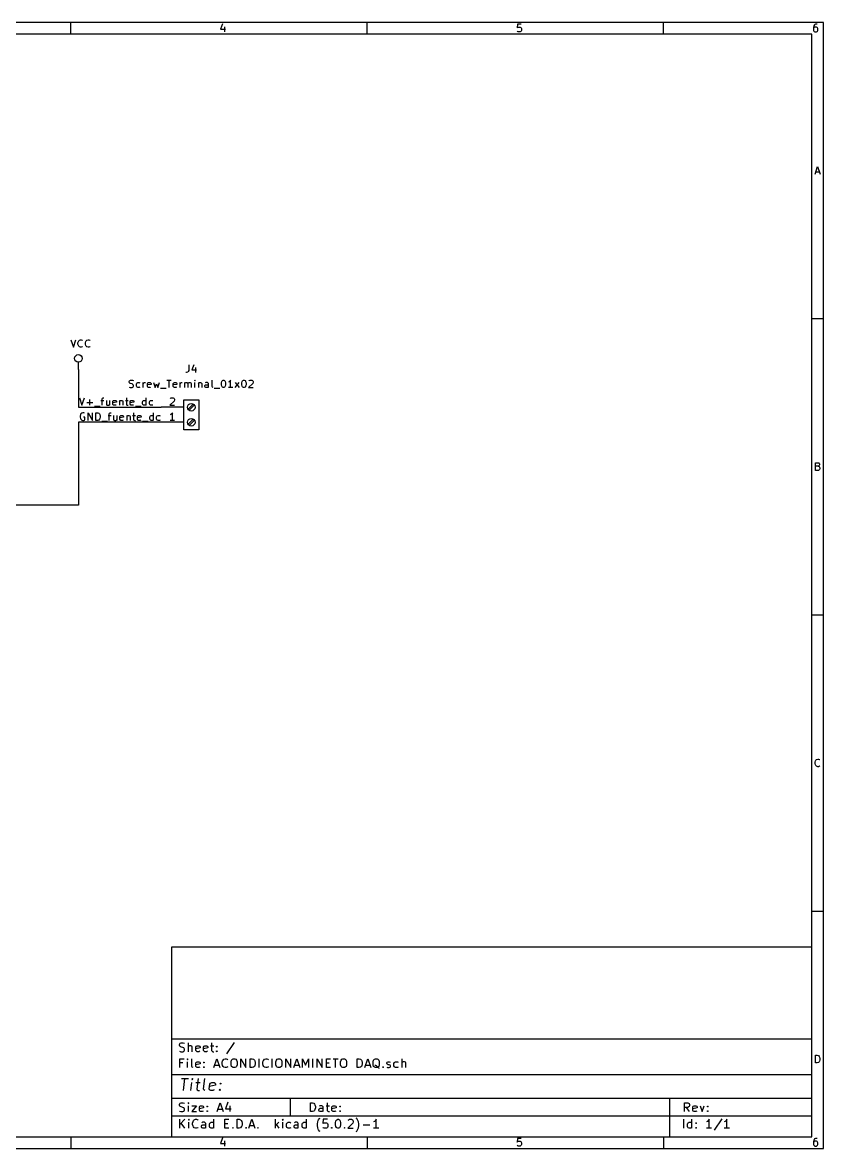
# Model space of a CAD drawing. Extents: x 10 to 287, y -200 to -10.
# Drawn here: x 151.9 to 287, y -200 to -10 of the extents above; entities that cross this region are included whole.
import ezdxf

# ---------------------------------------------------------------- set-up
doc = ezdxf.new("R2010")
doc.units = 0
doc.header["$MEASUREMENT"] = 0
for name, color, linetype in [('BLACK', 7, 'CONTINUOUS'), ('CYAN2', 4, 'CONTINUOUS'), ('GREEN2', 3, 'CONTINUOUS'), ('LYELLOW', 51, 'CONTINUOUS'), ('RED2', 1, 'CONTINUOUS')]:
    doc.layers.add(name, color=color, linetype=linetype)

msp = doc.modelspace()

# ---------------------------------------------------------------- linework, layer by layer
at = {"layer": 'BLACK', "linetype": 'CONTINUOUS'}
for p, q in [((161.468, -73.3298), (161.9, -74.5998)), ((161.9, -74.5998), (162.331, -73.3298)), ((163.22, -74.5998), (163.22, -73.6346)), ((165.1, -73.7616), (165.583, -73.7616)), ((165.278, -73.5076), (165.354, -73.406)), ((165.278, -74.5998), (165.278, -73.5076)), ((165.354, -73.406), (165.456, -73.3298)), ((165.456, -73.3298), (165.583, -73.3298)), ((166.014, -73.7616), (166.014, -74.422)), ((166.548, -73.7616), (166.548, -74.5998)), ((167.107, -73.9394), (167.157, -73.8124)), ((167.107, -74.422), (167.107, -73.9394)), ((167.716, -74.0664), (167.107, -74.168)), ((167.157, -73.8124), (167.284, -73.7616)), ((167.284, -73.7616), (167.513, -73.7616)), ((167.513, -73.7616), (167.64, -73.8124)), ((167.64, -73.8124), (167.716, -73.9394)), ((167.716, -73.9394), (167.716, -74.0664)), ((168.25, -73.7616), (168.25, -74.5998)), ((168.25, -73.8886), (168.3, -73.8124)), ((168.3, -73.8124), (168.427, -73.7616)), ((168.427, -73.7616), (168.605, -73.7616)), ((168.605, -73.7616), (168.732, -73.8124)), ((168.732, -73.8124), (168.783, -73.9394)), ((168.783, -73.9394), (168.783, -74.5998)), ((169.215, -73.7616), (169.697, -73.7616)), ((169.393, -73.3298), (169.393, -74.422)), ((170.053, -73.9394), (170.129, -73.8124)), ((170.053, -74.422), (170.053, -73.9394)), ((170.663, -74.0664), (170.053, -74.168)), ((170.129, -73.8124), (170.256, -73.7616)), ((170.256, -73.7616), (170.485, -73.7616)), ((170.485, -73.7616), (170.612, -73.8124)), ((170.612, -73.8124), (170.663, -73.9394)), ((170.663, -73.9394), (170.663, -74.0664)), ((172.11, -73.9902), (172.187, -73.8886)), ((172.11, -74.3712), (172.11, -73.9902)), ((172.187, -73.8886), (172.237, -73.8124)), ((172.237, -73.8124), (172.364, -73.7616)), ((172.364, -73.7616), (172.593, -73.7616)), ((172.593, -73.7616), (172.72, -73.8124)), ((172.72, -74.5998), (172.72, -73.3298)), ((173.279, -73.9902), (173.33, -73.8886)), ((173.279, -74.3712), (173.279, -73.9902)), ((173.33, -73.8886), (173.38, -73.8124)), ((173.38, -73.8124), (173.507, -73.7616)), ((173.507, -73.7616), (173.761, -73.7616)), ((173.761, -73.7616), (173.863, -73.8124)), ((161.849, -75.946), (161.722, -76.0476)), ((162.027, -75.8698), (161.849, -75.946)), ((162.204, -75.8698), (162.027, -75.8698)), ((162.331, -75.946), (162.204, -75.8698)), ((162.738, -74.1172), (163.703, -74.1172)), ((162.916, -77.1398), (162.916, -75.8698)), ((162.916, -75.8698), (163.652, -77.1398)), ((163.652, -77.1398), (163.652, -75.8698)), ((164.008, -74.7268), (164.973, -74.7268)), ((164.262, -77.1398), (164.262, -75.8698)), ((164.262, -75.8698), (164.567, -75.8698)), ((164.567, -75.8698), (164.744, -75.946)), ((164.744, -75.946), (164.871, -76.0476)), ((166.014, -74.422), (166.065, -74.549)), ((166.065, -74.549), (166.192, -74.5998)), ((166.192, -74.5998), (166.37, -74.5998)), ((166.37, -74.5998), (166.497, -74.549)), ((166.497, -74.549), (166.548, -74.4728)), ((166.497, -76.0476), (166.548, -75.946)), ((166.548, -75.946), (166.675, -75.8698)), ((166.675, -75.8698), (166.802, -75.8698)), ((167.157, -74.549), (167.107, -74.422)), ((167.284, -74.5998), (167.157, -74.549)), ((167.513, -74.5998), (167.284, -74.5998)), ((167.64, -74.549), (167.513, -74.5998)), ((169.393, -74.422), (169.469, -74.549)), ((169.469, -74.549), (169.57, -74.5998)), ((169.57, -74.5998), (169.697, -74.5998)), ((170.129, -74.549), (170.053, -74.422)), ((170.256, -74.5998), (170.129, -74.549)), ((170.485, -74.5998), (170.256, -74.5998)), ((170.612, -74.549), (170.485, -74.5998)), ((170.612, -75.8698), (170.612, -76.962)), ((170.917, -74.7268), (171.882, -74.7268)), ((172.187, -74.4728), (172.11, -74.3712)), ((172.237, -74.549), (172.187, -74.4728)), ((172.364, -74.5998), (172.237, -74.549)), ((172.593, -74.5998), (172.364, -74.5998)), ((172.72, -74.549), (172.593, -74.5998)), ((173.33, -74.4728), (173.279, -74.3712)), ((173.38, -74.549), (173.33, -74.4728)), ((173.507, -74.5998), (173.38, -74.549)), ((173.761, -74.5998), (173.507, -74.5998)), ((173.863, -74.549), (173.761, -74.5998)), ((173.939, -77.1398), (173.939, -75.8698)), ((161.646, -76.1746), (161.595, -76.4286)), ((161.595, -76.4286), (161.595, -76.6064)), ((161.595, -76.6064), (161.646, -76.835)), ((161.722, -76.0476), (161.646, -76.1746)), ((161.646, -76.835), (161.722, -76.962)), ((161.722, -76.962), (161.849, -77.089)), ((161.849, -77.089), (162.027, -77.1398)), ((162.027, -77.1398), (162.128, -77.1398)), ((162.382, -76.6064), (162.128, -76.6064)), ((162.128, -77.1398), (162.331, -77.089)), ((162.331, -77.089), (162.382, -77.0128)), ((162.382, -77.0128), (162.382, -76.6064)), ((164.567, -77.1398), (164.262, -77.1398)), ((164.744, -77.089), (164.567, -77.1398)), ((164.871, -76.962), (164.744, -77.089)), ((164.871, -76.0476), (164.922, -76.1746)), ((164.922, -76.835), (164.871, -76.962)), ((164.922, -76.1746), (164.973, -76.4286)), ((164.973, -76.6064), (164.922, -76.835)), ((164.973, -76.4286), (164.973, -76.6064)), ((165.227, -77.2668), (166.192, -77.2668)), ((166.319, -76.3016), (166.802, -76.3016)), ((166.497, -77.1398), (166.497, -76.0476)), ((167.208, -76.3016), (167.208, -76.962)), ((167.208, -76.962), (167.284, -77.089)), ((167.284, -77.089), (167.411, -77.1398)), ((167.411, -77.1398), (167.589, -77.1398)), ((167.589, -77.1398), (167.716, -77.089)), ((167.716, -77.089), (167.767, -77.0128)), ((167.767, -76.3016), (167.767, -77.1398)), ((168.3, -76.4794), (168.377, -76.3524)), ((168.3, -76.962), (168.3, -76.4794)), ((168.91, -76.6064), (168.3, -76.708)), ((168.377, -77.089), (168.3, -76.962)), ((168.377, -76.3524), (168.478, -76.3016)), ((168.478, -77.1398), (168.377, -77.089)), ((168.478, -76.3016), (168.732, -76.3016)), ((168.732, -77.1398), (168.478, -77.1398)), ((168.732, -76.3016), (168.859, -76.3524)), ((168.859, -77.089), (168.732, -77.1398)), ((168.859, -76.3524), (168.91, -76.4794)), ((168.91, -76.4794), (168.91, -76.6064)), ((169.469, -76.3016), (169.469, -77.1398)), ((169.469, -76.4286), (169.52, -76.3524)), ((169.52, -76.3524), (169.647, -76.3016)), ((169.647, -76.3016), (169.824, -76.3016)), ((169.824, -76.3016), (169.951, -76.3524)), ((169.951, -76.3524), (170.002, -76.4794)), ((170.002, -76.4794), (170.002, -77.1398)), ((170.434, -76.3016), (170.917, -76.3016)), ((170.612, -76.962), (170.663, -77.089)), ((170.663, -77.089), (170.79, -77.1398)), ((170.79, -77.1398), (170.917, -77.1398)), ((171.272, -76.4794), (171.323, -76.3524)), ((171.272, -76.962), (171.272, -76.4794)), ((171.882, -76.6064), (171.272, -76.708)), ((171.323, -77.089), (171.272, -76.962)), ((171.323, -76.3524), (171.45, -76.3016)), ((171.45, -77.1398), (171.323, -77.089)), ((171.45, -76.3016), (171.704, -76.3016)), ((171.704, -77.1398), (171.45, -77.1398)), ((171.704, -76.3016), (171.806, -76.3524)), ((171.806, -77.089), (171.704, -77.1398)), ((171.806, -76.3524), (171.882, -76.4794)), ((171.882, -76.4794), (171.882, -76.6064)), ((172.11, -77.2668), (173.076, -77.2668)), ((173.33, -76.5302), (173.38, -76.4286)), ((173.33, -76.9112), (173.33, -76.5302)), ((173.38, -77.0128), (173.33, -76.9112)), ((173.38, -76.4286), (173.457, -76.3524)), ((173.457, -77.089), (173.38, -77.0128)), ((173.457, -76.3524), (173.558, -76.3016)), ((173.558, -77.1398), (173.457, -77.089)), ((173.558, -76.3016), (173.812, -76.3016)), ((173.812, -77.1398), (173.558, -77.1398)), ((173.812, -76.3016), (173.939, -76.3524)), ((173.939, -77.089), (173.812, -77.1398)), ((174.473, -76.5302), (174.549, -76.4286)), ((174.473, -76.9112), (174.473, -76.5302)), ((174.549, -77.0128), (174.473, -76.9112)), ((174.549, -76.4286), (174.6, -76.3524)), ((174.6, -77.089), (174.549, -77.0128)), ((174.6, -76.3524), (174.727, -76.3016)), ((174.727, -77.1398), (174.6, -77.089)), ((174.727, -76.3016), (174.955, -76.3016)), ((174.955, -77.1398), (174.727, -77.1398)), ((174.955, -76.3016), (175.082, -76.3524)), ((175.082, -77.089), (174.955, -77.1398))]:
    msp.add_line(p, q, dxfattribs=at)
at = {"layer": 'CYAN2', "linetype": 'CONTINUOUS'}
for p, q in [((160.02, -63.5254), (160.452, -64.7954)), ((160.452, -64.7954), (160.858, -63.5254)), ((161.214, -64.0842), (161.29, -63.8302)), ((161.214, -64.262), (161.214, -64.0842)), ((161.29, -64.4906), (161.214, -64.262)), ((161.29, -63.8302), (161.341, -63.7032)), ((161.341, -64.6176), (161.29, -64.4906)), ((161.341, -63.7032), (161.468, -63.6016)), ((161.468, -63.6016), (161.646, -63.5254)), ((161.646, -63.5254), (161.773, -63.5254)), ((161.773, -63.5254), (161.95, -63.6016)), ((161.95, -63.6016), (162.001, -63.6524)), ((162.484, -64.0842), (162.56, -63.8302)), ((162.484, -64.262), (162.484, -64.0842)), ((162.56, -64.4906), (162.484, -64.262)), ((162.56, -63.8302), (162.611, -63.7032)), ((162.611, -64.6176), (162.56, -64.4906)), ((162.611, -63.7032), (162.738, -63.6016)), ((162.738, -63.6016), (162.916, -63.5254)), ((162.916, -63.5254), (163.043, -63.5254)), ((163.043, -63.5254), (163.22, -63.6016)), ((163.22, -63.6016), (163.271, -63.6524)), ((161.468, -64.7446), (161.341, -64.6176)), ((161.646, -64.7954), (161.468, -64.7446)), ((161.773, -64.7954), (161.646, -64.7954)), ((161.95, -64.7446), (161.773, -64.7954)), ((162.001, -64.6684), (161.95, -64.7446)), ((162.738, -64.7446), (162.611, -64.6176)), ((162.916, -64.7954), (162.738, -64.7446)), ((163.043, -64.7954), (162.916, -64.7954)), ((163.22, -64.7446), (163.043, -64.7954)), ((163.271, -64.6684), (163.22, -64.7446)), ((179.908, -67.7926), (179.908, -68.707)), ((180.746, -67.7418), (180.442, -68.6308)), ((181.051, -68.2244), (181.051, -69.0626)), ((179.553, -69.0626), (179.426, -69.0626)), ((179.73, -69.0118), (179.553, -69.0626)), ((179.832, -68.8848), (179.73, -69.0118)), ((179.908, -68.707), (179.832, -68.8848)), ((180.442, -68.6308), (181.229, -68.6308)), ((169.875, -70.5866), (169.926, -70.4596)), ((169.875, -70.6882), (169.875, -70.5866)), ((169.926, -70.8152), (169.875, -70.6882)), ((169.875, -71.5518), (170.053, -71.6026)), ((169.926, -70.4596), (169.977, -70.4088)), ((169.977, -70.8914), (169.926, -70.8152)), ((169.977, -70.4088), (170.104, -70.3326)), ((170.104, -70.9422), (169.977, -70.8914)), ((170.053, -71.6026), (170.358, -71.6026)), ((170.104, -70.3326), (170.409, -70.3326)), ((170.358, -70.993), (170.104, -70.9422)), ((170.459, -71.0692), (170.358, -70.993)), ((170.358, -71.6026), (170.459, -71.5518)), ((170.409, -70.3326), (170.586, -70.4088)), ((170.536, -71.12), (170.459, -71.0692)), ((170.459, -71.5518), (170.536, -71.4756)), ((170.586, -71.247), (170.536, -71.12)), ((170.536, -71.4756), (170.586, -71.374)), ((170.586, -71.374), (170.586, -71.247)), ((171.069, -70.993), (171.145, -70.8914)), ((171.069, -71.374), (171.069, -70.993)), ((171.145, -71.4756), (171.069, -71.374)), ((171.145, -70.8914), (171.196, -70.8152)), ((171.196, -71.5518), (171.145, -71.4756)), ((171.196, -70.8152), (171.323, -70.7644)), ((171.323, -71.6026), (171.196, -71.5518)), ((171.323, -70.7644), (171.552, -70.7644)), ((171.552, -71.6026), (171.323, -71.6026)), ((171.552, -70.7644), (171.679, -70.8152)), ((171.679, -71.5518), (171.552, -71.6026)), ((172.212, -71.6026), (172.212, -70.7644)), ((172.212, -70.993), (172.288, -70.8914)), ((172.288, -70.8914), (172.339, -70.8152)), ((172.339, -70.8152), (172.466, -70.7644)), ((172.466, -70.7644), (172.593, -70.7644)), ((172.949, -70.9422), (172.999, -70.8152)), ((172.949, -71.4248), (172.949, -70.9422)), ((173.558, -71.0692), (172.949, -71.1708)), ((172.999, -71.5518), (172.949, -71.4248)), ((172.999, -70.8152), (173.126, -70.7644)), ((173.126, -71.6026), (172.999, -71.5518)), ((173.126, -70.7644), (173.38, -70.7644)), ((173.38, -71.6026), (173.126, -71.6026)), ((173.38, -70.7644), (173.482, -70.8152)), ((173.482, -71.5518), (173.38, -71.6026)), ((173.482, -70.8152), (173.558, -70.9422)), ((173.558, -70.9422), (173.558, -71.0692)), ((173.99, -70.7644), (174.219, -71.6026)), ((174.219, -71.6026), (174.473, -70.993)), ((174.473, -70.993), (174.701, -71.6026)), ((174.701, -71.6026), (174.955, -70.7644)), ((175.133, -71.7296), (176.098, -71.7296)), ((176.225, -70.3326), (176.936, -70.3326)), ((176.581, -71.6026), (176.581, -70.3326)), ((177.292, -70.9422), (177.368, -70.8152)), ((177.292, -71.4248), (177.292, -70.9422)), ((177.902, -71.0692), (177.292, -71.1708)), ((177.368, -71.5518), (177.292, -71.4248)), ((177.368, -70.8152), (177.495, -70.7644)), ((177.495, -71.6026), (177.368, -71.5518)), ((177.495, -70.7644), (177.724, -70.7644)), ((177.724, -71.6026), (177.495, -71.6026)), ((177.724, -70.7644), (177.851, -70.8152)), ((177.851, -71.5518), (177.724, -71.6026)), ((177.851, -70.8152), (177.902, -70.9422)), ((177.902, -70.9422), (177.902, -71.0692)), ((178.46, -71.6026), (178.46, -70.7644)), ((178.46, -70.993), (178.511, -70.8914)), ((178.511, -70.8914), (178.562, -70.8152)), ((178.562, -70.8152), (178.689, -70.7644)), ((178.689, -70.7644), (178.816, -70.7644)), ((179.248, -71.6026), (179.248, -70.7644)), ((179.248, -70.8914), (179.299, -70.8152)), ((179.299, -70.8152), (179.426, -70.7644)), ((179.426, -70.7644), (179.603, -70.7644)), ((179.603, -70.7644), (179.73, -70.8152)), ((179.73, -70.8152), (179.781, -70.9422)), ((179.781, -70.9422), (179.832, -70.8152)), ((179.781, -70.9422), (179.781, -71.6026)), ((179.832, -70.8152), (179.959, -70.7644)), ((179.959, -70.7644), (180.137, -70.7644)), ((180.137, -70.7644), (180.264, -70.8152)), ((180.264, -70.8152), (180.34, -70.9422)), ((180.34, -70.9422), (180.34, -71.6026)), ((180.924, -70.3326), (180.873, -70.4088)), ((180.873, -70.4088), (180.924, -70.4596)), ((181, -70.4088), (180.924, -70.3326)), ((180.924, -70.3326), (180.924, -70.4596)), ((180.924, -70.4596), (181, -70.4088)), ((180.924, -71.6026), (180.924, -70.7644)), ((181.534, -70.7644), (181.534, -71.6026)), ((181.534, -70.8914), (181.61, -70.8152)), ((181.61, -70.8152), (181.712, -70.7644)), ((181.712, -70.7644), (181.889, -70.7644)), ((181.889, -70.7644), (182.016, -70.8152)), ((182.016, -70.8152), (182.093, -70.9422)), ((182.093, -70.9422), (182.093, -71.6026)), ((182.626, -71.2978), (182.677, -71.1708)), ((182.626, -71.4248), (182.626, -71.2978)), ((182.677, -71.5518), (182.626, -71.4248)), ((182.804, -70.7644), (182.677, -70.8152)), ((182.677, -71.1708), (182.804, -71.12)), ((182.804, -71.6026), (182.677, -71.5518)), ((183.058, -70.7644), (182.804, -70.7644)), ((182.804, -71.12), (183.109, -71.12)), ((183.109, -71.6026), (182.804, -71.6026)), ((183.159, -70.8152), (183.058, -70.7644)), ((183.109, -71.12), (183.236, -71.0692)), ((183.236, -71.5518), (183.109, -71.6026)), ((183.236, -70.9422), (183.159, -70.8152)), ((183.236, -71.6026), (183.236, -70.9422)), ((183.845, -71.4248), (183.845, -70.3326)), ((183.896, -71.5518), (183.845, -71.4248)), ((184.023, -71.6026), (183.896, -71.5518)), ((184.201, -71.7296), (185.166, -71.7296)), ((185.42, -70.8152), (185.471, -70.5866)), ((185.42, -71.12), (185.42, -70.8152)), ((185.471, -71.374), (185.42, -71.12)), ((185.471, -70.5866), (185.522, -70.4596)), ((185.522, -71.4756), (185.471, -71.374)), ((185.522, -70.4596), (185.598, -70.4088)), ((185.598, -71.5518), (185.522, -71.4756)), ((185.598, -70.4088), (185.699, -70.3326)), ((185.699, -71.6026), (185.598, -71.5518)), ((185.699, -70.3326), (185.826, -70.3326)), ((185.826, -71.6026), (185.699, -71.6026)), ((185.826, -70.3326), (185.953, -70.4088)), ((185.953, -71.5518), (185.826, -71.6026)), ((185.953, -70.4088), (186.004, -70.4596)), ((186.004, -71.4756), (185.953, -71.5518)), ((186.004, -70.4596), (186.08, -70.5866)), ((186.08, -71.374), (186.004, -71.4756)), ((186.08, -70.5866), (186.131, -70.8152)), ((186.131, -71.12), (186.08, -71.374)), ((186.131, -70.8152), (186.131, -71.12)), ((186.741, -70.6374), (186.614, -70.6882)), ((187.35, -71.6026), (186.614, -71.6026)), ((186.868, -70.5104), (186.741, -70.6374)), ((186.969, -70.3326), (186.868, -70.5104)), ((186.969, -71.6026), (186.969, -70.3326)), ((187.757, -71.6026), (188.443, -70.7644)), ((187.757, -70.7644), (188.443, -71.6026)), ((188.849, -70.8152), (188.925, -70.5866)), ((188.849, -71.12), (188.849, -70.8152)), ((188.925, -71.374), (188.849, -71.12)), ((188.925, -70.5866), (188.976, -70.4596)), ((188.976, -71.4756), (188.925, -71.374)), ((188.976, -70.4596), (189.027, -70.4088)), ((189.027, -71.5518), (188.976, -71.4756)), ((189.027, -70.4088), (189.154, -70.3326)), ((189.154, -71.6026), (189.027, -71.5518)), ((189.154, -70.3326), (189.281, -70.3326)), ((189.281, -71.6026), (189.154, -71.6026)), ((189.281, -70.3326), (189.408, -70.4088)), ((189.408, -71.5518), (189.281, -71.6026)), ((189.408, -70.4088), (189.459, -70.4596)), ((189.459, -71.4756), (189.408, -71.5518)), ((189.459, -70.4596), (189.509, -70.5866)), ((189.509, -71.374), (189.459, -71.4756)), ((189.509, -70.5866), (189.586, -70.8152)), ((189.586, -71.12), (189.509, -71.374)), ((189.586, -70.8152), (189.586, -71.12)), ((190.729, -70.8914), (189.992, -71.6026)), ((189.992, -71.6026), (190.779, -71.6026)), ((190.068, -70.4596), (190.119, -70.4088)), ((190.119, -70.4088), (190.246, -70.3326)), ((190.246, -70.3326), (190.551, -70.3326)), ((190.551, -70.3326), (190.678, -70.4088)), ((190.678, -70.4088), (190.729, -70.4596)), ((190.729, -70.4596), (190.779, -70.5866)), ((190.779, -70.6882), (190.729, -70.8914)), ((190.779, -70.5866), (190.779, -70.6882))]:
    msp.add_line(p, q, dxfattribs=at)
at = {"layer": 'GREEN2', "linetype": 'CONTINUOUS'}
for p, q in [((161.29, -68.58), (161.29, -74.93)), ((161.29, -74.93), (175.26, -74.93)), ((175.26, -77.47), (161.29, -77.47)), ((161.29, -77.47), (161.29, -91.44)), ((161.29, -91.44), (125.73, -91.44))]:
    msp.add_line(p, q, dxfattribs=at)
at = {"layer": 'LYELLOW', "linetype": 'CONTINUOUS'}
for p, q in [((179.07, -78.74), (179.07, -73.66)), ((179.07, -73.66), (181.61, -73.66)), ((181.61, -73.66), (181.61, -78.74)), ((181.61, -78.74), (179.07, -78.74))]:
    msp.add_line(p, q, dxfattribs=at)
at = {"layer": 'RED2', "linetype": 'CONTINUOUS'}
for p, q in [((286.995, -10.0076), (10.0076, -10.0076)), ((159.995, -11.9888), (159.995, -10.0076)), ((185.598, -10.2108), (185.293, -11.1506)), ((185.293, -11.1506), (186.106, -11.1506)), ((185.928, -10.7188), (185.928, -11.5824)), ((210.007, -11.9888), (210.007, -10.0076)), ((235.382, -10.287), (235.306, -10.8966)), ((235.306, -10.8966), (235.382, -10.8204)), ((235.991, -10.287), (235.382, -10.287)), ((235.382, -10.8204), (235.509, -10.7696)), ((235.509, -10.7696), (235.814, -10.7696)), ((235.814, -10.7696), (235.941, -10.8204)), ((235.941, -10.8204), (235.991, -10.8966)), ((235.991, -10.8966), (236.042, -11.0236)), ((236.042, -11.3284), (235.991, -11.4554)), ((236.042, -11.0236), (236.042, -11.3284)), ((259.994, -11.9888), (259.994, -10.0076)), ((285.369, -10.5918), (285.293, -10.8204)), ((285.293, -10.8204), (285.293, -11.3284)), ((285.369, -10.8966), (285.293, -11.0236)), ((285.293, -11.3284), (285.369, -11.4554)), ((285.496, -10.3886), (285.369, -10.5918)), ((285.42, -10.8204), (285.369, -10.8966)), ((285.547, -10.7696), (285.42, -10.8204)), ((285.547, -10.3378), (285.496, -10.3886)), ((285.674, -10.287), (285.547, -10.3378)), ((285.801, -10.7696), (285.547, -10.7696)), ((285.928, -10.287), (285.674, -10.287)), ((285.928, -10.8204), (285.801, -10.7696)), ((285.979, -10.8966), (285.928, -10.8204)), ((286.029, -11.0236), (285.979, -10.8966)), ((285.979, -11.4554), (286.029, -11.3284)), ((286.029, -11.3284), (286.029, -11.0236)), ((286.995, -200), (286.995, -10.0076)), ((285.013, -11.9888), (11.9888, -11.9888)), ((235.382, -11.5062), (235.306, -11.4554)), ((235.509, -11.5824), (235.382, -11.5062)), ((235.814, -11.5824), (235.509, -11.5824)), ((235.941, -11.5062), (235.814, -11.5824)), ((235.991, -11.4554), (235.941, -11.5062)), ((285.013, -198.018), (285.013, -11.9888)), ((285.369, -11.4554), (285.42, -11.5062)), ((285.42, -11.5062), (285.547, -11.5824)), ((285.547, -11.5824), (285.801, -11.5824)), ((285.801, -11.5824), (285.928, -11.5062)), ((285.928, -11.5062), (285.979, -11.4554)), ((285.572, -35.5854), (286.004, -34.29)), ((285.674, -35.2044), (286.309, -35.2044)), ((286.004, -34.29), (286.436, -35.5854)), ((286.995, -59.9948), (285.013, -59.9948)), ((161.29, -68.58), (161.29, -67.31)), ((177.444, -73.8886), (176.733, -74.5998)), ((176.784, -73.4568), (176.86, -73.406)), ((176.86, -73.406), (176.962, -73.3298)), ((176.962, -73.3298), (177.267, -73.3298)), ((177.267, -73.3298), (177.394, -73.406)), ((177.394, -73.406), (177.444, -73.4568)), ((177.444, -73.4568), (177.521, -73.5838)), ((177.521, -73.6854), (177.444, -73.8886)), ((177.521, -73.5838), (177.521, -73.6854)), ((179.07, -78.74), (179.07, -73.66)), ((179.07, -73.66), (181.61, -73.66)), ((181.61, -73.66), (181.61, -78.74)), ((179.07, -74.93), (175.26, -74.93)), ((176.733, -74.5998), (177.521, -74.5998)), ((177.165, -75.8698), (177.038, -76.0476)), ((177.165, -77.1398), (177.165, -75.8698)), ((179.807, -75.2602), (180.67, -74.422)), ((179.984, -75.438), (180.848, -74.5998)), ((179.07, -77.47), (175.26, -77.47)), ((176.911, -76.1746), (176.784, -76.2254)), ((177.521, -77.1398), (176.784, -77.1398)), ((177.038, -76.0476), (176.911, -76.1746)), ((179.807, -77.8002), (180.67, -76.962)), ((179.984, -77.978), (180.848, -77.1398)), ((181.61, -78.74), (179.07, -78.74)), ((285.648, -85.5726), (285.648, -84.2772)), ((285.648, -84.2772), (286.08, -84.2772)), ((286.08, -84.8868), (285.648, -84.8868)), ((286.08, -84.2772), (286.207, -84.328)), ((286.207, -84.8106), (286.08, -84.8868)), ((286.08, -84.8868), (286.258, -84.9376)), ((286.258, -85.4964), (286.156, -85.5726)), ((286.207, -84.328), (286.258, -84.3788)), ((286.258, -84.7598), (286.207, -84.8106)), ((286.258, -84.3788), (286.334, -84.5058)), ((286.334, -84.6328), (286.258, -84.7598)), ((286.258, -84.9376), (286.334, -85.0138)), ((286.334, -85.4456), (286.258, -85.4964)), ((286.334, -84.5058), (286.334, -84.6328)), ((286.334, -85.0138), (286.385, -85.1408)), ((286.385, -85.3186), (286.334, -85.4456)), ((286.385, -85.1408), (286.385, -85.3186)), ((286.156, -85.5726), (285.648, -85.5726)), ((286.995, -110.007), (285.013, -110.007)), ((285.598, -134.823), (285.648, -134.595)), ((285.598, -135.026), (285.598, -134.823)), ((285.648, -134.595), (285.725, -134.468)), ((285.725, -134.468), (285.826, -134.341)), ((285.826, -134.341), (286.029, -134.29)), ((286.029, -134.29), (286.156, -134.29)), ((286.156, -134.29), (286.334, -134.341)), ((286.334, -134.341), (286.385, -134.391)), ((285.648, -135.255), (285.598, -135.026)), ((285.725, -135.382), (285.648, -135.255)), ((285.826, -135.509), (285.725, -135.382)), ((286.029, -135.585), (285.826, -135.509)), ((286.156, -135.585), (286.029, -135.585)), ((286.334, -135.509), (286.156, -135.585)), ((286.385, -135.458), (286.334, -135.509)), ((286.995, -159.995), (285.013, -159.995)), ((177.013, -166.014), (177.013, -198.018)), ((285.013, -166.014), (177.013, -166.014)), ((285.013, -198.018), (285.013, -166.014)), ((177.013, -181.508), (285.013, -181.508)), ((178.359, -182.448), (178.435, -182.321)), ((178.435, -182.321), (178.486, -182.245)), ((178.486, -182.245), (178.638, -182.169)), ((178.638, -182.169), (178.994, -182.169)), ((178.994, -182.169), (179.197, -182.245)), ((179.857, -183.667), (179.857, -182.169)), ((183.769, -182.169), (183.769, -183.464)), ((187.554, -182.093), (186.284, -184.023)), ((178.359, -182.601), (178.359, -182.448)), ((178.435, -182.753), (178.359, -182.601)), ((178.359, -183.591), (178.562, -183.667)), ((178.486, -182.804), (178.435, -182.753)), ((178.638, -182.88), (178.486, -182.804)), ((178.562, -183.667), (178.918, -183.667)), ((178.918, -182.956), (178.638, -182.88)), ((179.07, -183.032), (178.918, -182.956)), ((178.918, -183.667), (179.07, -183.591)), ((179.146, -183.109), (179.07, -183.032)), ((179.07, -183.591), (179.146, -183.54)), ((179.197, -183.236), (179.146, -183.109)), ((179.146, -183.54), (179.197, -183.388)), ((179.197, -183.388), (179.197, -183.236)), ((179.934, -182.753), (179.857, -182.804)), ((180.061, -182.677), (179.934, -182.753)), ((180.289, -182.677), (180.061, -182.677)), ((180.416, -182.753), (180.289, -182.677)), ((180.492, -182.88), (180.416, -182.753)), ((180.492, -183.667), (180.492, -182.88)), ((181.127, -182.88), (181.204, -182.753)), ((181.127, -183.464), (181.127, -182.88)), ((181.839, -183.032), (181.127, -183.185)), ((181.204, -183.591), (181.127, -183.464)), ((181.204, -182.753), (181.356, -182.677)), ((181.356, -183.667), (181.204, -183.591)), ((181.356, -182.677), (181.635, -182.677)), ((181.635, -183.667), (181.356, -183.667)), ((181.635, -182.677), (181.788, -182.753)), ((181.788, -183.591), (181.635, -183.667)), ((181.788, -182.753), (181.839, -182.88)), ((181.839, -182.88), (181.839, -183.032)), ((182.423, -182.88), (182.499, -182.753)), ((182.423, -183.464), (182.423, -182.88)), ((183.134, -183.032), (182.423, -183.185)), ((182.499, -183.591), (182.423, -183.464)), ((182.499, -182.753), (182.626, -182.677)), ((182.626, -183.667), (182.499, -183.591)), ((182.626, -182.677), (182.931, -182.677)), ((182.931, -183.667), (182.626, -183.667)), ((182.931, -182.677), (183.058, -182.753)), ((183.058, -183.591), (182.931, -183.667)), ((183.058, -182.753), (183.134, -182.88)), ((183.134, -182.88), (183.134, -183.032)), ((183.566, -182.677), (184.125, -182.677)), ((183.769, -183.464), (183.845, -183.591)), ((183.845, -183.591), (183.998, -183.667)), ((183.998, -183.667), (184.125, -183.667)), ((184.556, -182.804), (184.633, -182.753)), ((184.633, -182.88), (184.556, -182.804)), ((184.556, -183.591), (184.633, -183.54)), ((184.633, -183.667), (184.556, -183.591)), ((184.633, -182.753), (184.709, -182.804)), ((184.633, -182.753), (184.633, -182.88)), ((184.709, -182.804), (184.633, -182.88)), ((184.633, -183.54), (184.709, -183.591)), ((184.633, -183.54), (184.633, -183.667)), ((184.709, -183.591), (184.633, -183.667)), ((285.648, -185.572), (285.648, -184.277)), ((285.648, -184.277), (285.953, -184.277)), ((285.953, -184.277), (286.156, -184.328)), ((178.435, -186.36), (178.435, -184.861)), ((178.435, -184.861), (179.146, -184.861)), ((178.918, -185.572), (178.435, -185.572)), ((179.705, -184.861), (179.629, -184.937)), ((179.629, -184.937), (179.705, -185.014)), ((179.781, -184.937), (179.705, -184.861)), ((179.705, -184.861), (179.705, -185.014)), ((179.705, -185.014), (179.781, -184.937)), ((179.705, -186.36), (179.705, -185.369)), ((180.416, -186.157), (180.416, -184.861)), ((180.492, -186.284), (180.416, -186.157)), ((181.127, -185.572), (181.204, -185.445)), ((181.127, -186.157), (181.127, -185.572)), ((181.839, -185.725), (181.127, -185.877)), ((181.204, -186.284), (181.127, -186.157)), ((181.204, -185.445), (181.356, -185.369)), ((181.356, -185.369), (181.635, -185.369)), ((181.635, -185.369), (181.788, -185.445)), ((181.788, -185.445), (181.839, -185.572)), ((181.839, -185.572), (181.839, -185.725)), ((182.423, -185.496), (182.499, -185.445)), ((182.499, -185.572), (182.423, -185.496)), ((182.499, -185.445), (182.575, -185.496)), ((182.499, -185.445), (182.499, -185.572)), ((182.575, -185.496), (182.499, -185.572)), ((184.125, -186.36), (184.633, -184.861)), ((184.277, -185.928), (184.988, -185.928)), ((184.633, -184.861), (185.141, -186.36)), ((185.572, -185.496), (185.623, -185.217)), ((185.572, -185.725), (185.572, -185.496)), ((185.623, -186.004), (185.572, -185.725)), ((185.623, -185.217), (185.699, -185.09)), ((185.699, -186.157), (185.623, -186.004)), ((185.699, -185.09), (185.852, -184.937)), ((185.852, -186.284), (185.699, -186.157)), ((185.852, -184.937), (186.055, -184.861)), ((186.055, -184.861), (186.207, -184.861)), ((186.207, -184.861), (186.411, -184.937)), ((186.411, -184.937), (186.487, -185.014)), ((187.071, -185.369), (187.122, -185.09)), ((187.071, -185.877), (187.071, -185.369)), ((187.122, -186.157), (187.071, -185.877)), ((187.122, -185.09), (187.274, -184.937)), ((187.274, -186.284), (187.122, -186.157)), ((187.274, -184.937), (187.427, -184.861)), ((187.427, -184.861), (187.706, -184.861)), ((187.706, -184.861), (187.833, -184.937)), ((187.833, -184.937), (187.985, -185.09)), ((187.985, -186.157), (187.833, -186.284)), ((187.985, -185.09), (188.062, -185.369)), ((188.062, -185.877), (187.985, -186.157)), ((188.062, -185.369), (188.062, -185.877)), ((188.697, -186.36), (188.697, -184.861)), ((188.697, -184.861), (189.56, -186.36)), ((189.56, -186.36), (189.56, -184.861)), ((190.271, -186.36), (190.271, -184.861)), ((190.271, -184.861), (190.627, -184.861)), ((190.627, -184.861), (190.83, -184.937)), ((190.83, -184.937), (190.983, -185.09)), ((190.983, -186.157), (190.83, -186.284)), ((190.983, -185.09), (191.059, -185.217)), ((191.059, -186.004), (190.983, -186.157)), ((191.059, -185.217), (191.135, -185.496)), ((191.135, -185.725), (191.059, -186.004)), ((191.135, -185.496), (191.135, -185.725)), ((191.77, -186.36), (191.77, -184.861)), ((192.405, -185.496), (192.481, -185.217)), ((192.405, -185.725), (192.405, -185.496)), ((192.481, -186.004), (192.405, -185.725)), ((192.481, -185.217), (192.557, -185.09)), ((192.557, -186.157), (192.481, -186.004)), ((192.557, -185.09), (192.684, -184.937)), ((192.684, -186.284), (192.557, -186.157)), ((192.684, -184.937), (192.913, -184.861)), ((192.913, -184.861), (193.065, -184.861)), ((193.065, -184.861), (193.269, -184.937)), ((193.269, -184.937), (193.345, -185.014)), ((193.98, -186.36), (193.98, -184.861)), ((194.615, -185.369), (194.691, -185.09)), ((194.615, -185.877), (194.615, -185.369)), ((194.691, -186.157), (194.615, -185.877)), ((194.691, -185.09), (194.843, -184.937)), ((194.843, -186.284), (194.691, -186.157)), ((194.843, -184.937), (194.97, -184.861)), ((194.97, -184.861), (195.275, -184.861)), ((195.275, -184.861), (195.402, -184.937)), ((195.402, -184.937), (195.555, -185.09)), ((195.555, -186.157), (195.402, -186.284)), ((195.555, -185.09), (195.631, -185.369)), ((195.631, -185.877), (195.555, -186.157)), ((195.631, -185.369), (195.631, -185.877)), ((196.266, -186.36), (196.266, -184.861)), ((196.266, -184.861), (197.129, -186.36)), ((197.129, -186.36), (197.129, -184.861)), ((197.612, -186.36), (198.12, -184.861)), ((197.764, -185.928), (198.476, -185.928)), ((198.12, -184.861), (198.628, -186.36)), ((199.111, -186.36), (199.111, -184.861)), ((199.111, -184.861), (199.619, -185.928)), ((199.619, -185.928), (200.127, -184.861)), ((200.127, -184.861), (200.127, -186.36)), ((200.838, -186.36), (200.838, -184.861)), ((201.549, -186.36), (201.549, -184.861)), ((201.549, -184.861), (202.413, -186.36)), ((202.413, -186.36), (202.413, -184.861)), ((203.124, -186.36), (203.124, -184.861)), ((203.124, -184.861), (203.835, -184.861)), ((203.124, -185.572), (203.606, -185.572)), ((204.267, -184.861), (205.105, -184.861)), ((204.673, -186.36), (204.673, -184.861)), ((205.537, -185.369), (205.613, -185.09)), ((205.537, -185.877), (205.537, -185.369)), ((205.613, -186.157), (205.537, -185.877)), ((205.613, -185.09), (205.765, -184.937)), ((205.765, -186.284), (205.613, -186.157)), ((205.765, -184.937), (205.892, -184.861)), ((205.892, -184.861), (206.172, -184.861)), ((206.172, -184.861), (206.324, -184.937)), ((206.324, -184.937), (206.477, -185.09)), ((206.477, -186.157), (206.324, -186.284)), ((206.477, -185.09), (206.553, -185.369)), ((206.553, -185.877), (206.477, -186.157)), ((206.553, -185.369), (206.553, -185.877)), ((208.331, -186.36), (208.331, -184.861)), ((208.331, -184.861), (208.686, -184.861)), ((208.686, -184.861), (208.89, -184.937)), ((208.89, -184.937), (209.042, -185.09)), ((209.042, -186.157), (208.89, -186.284)), ((209.042, -185.09), (209.118, -185.217)), ((209.118, -186.004), (209.042, -186.157)), ((209.118, -185.217), (209.169, -185.496)), ((209.169, -185.725), (209.118, -186.004)), ((209.169, -185.496), (209.169, -185.725)), ((209.601, -186.36), (210.109, -184.861)), ((209.753, -185.928), (210.464, -185.928)), ((210.109, -184.861), (210.617, -186.36)), ((211.049, -185.369), (211.099, -185.09)), ((211.049, -185.877), (211.049, -185.369)), ((211.099, -186.157), (211.049, -185.877)), ((211.099, -185.09), (211.252, -184.937)), ((211.252, -186.284), (211.099, -186.157)), ((211.252, -184.937), (211.404, -184.861)), ((211.455, -186.004), (211.328, -186.004)), ((211.404, -184.861), (211.684, -184.861)), ((211.607, -186.08), (211.455, -186.004)), ((211.811, -186.284), (211.607, -186.08)), ((211.684, -184.861), (211.811, -184.937)), ((211.811, -184.937), (211.963, -185.09)), ((211.963, -186.157), (211.811, -186.284)), ((211.963, -185.09), (212.039, -185.369)), ((212.039, -185.877), (211.963, -186.157)), ((212.039, -185.369), (212.039, -185.877)), ((213.309, -185.572), (213.385, -185.445)), ((213.309, -185.649), (213.309, -185.572)), ((213.385, -185.801), (213.309, -185.649)), ((213.385, -185.445), (213.538, -185.369)), ((213.538, -185.877), (213.385, -185.801)), ((213.538, -185.369), (213.741, -185.369)), ((213.741, -185.877), (213.538, -185.877)), ((213.741, -185.369), (213.893, -185.445)), ((213.893, -185.928), (213.741, -185.877)), ((213.97, -186.08), (213.893, -185.928)), ((213.893, -186.284), (213.97, -186.157)), ((213.97, -186.157), (213.97, -186.08)), ((214.528, -185.649), (214.605, -185.496)), ((214.528, -186.08), (214.528, -185.649)), ((214.605, -186.233), (214.528, -186.08)), ((214.605, -185.496), (214.681, -185.445)), ((214.681, -185.445), (214.808, -185.369)), ((214.808, -185.369), (215.113, -185.369)), ((215.113, -185.369), (215.24, -185.445)), ((215.9, -186.36), (215.9, -184.861)), ((215.951, -185.445), (215.9, -185.496)), ((216.103, -185.369), (215.951, -185.445)), ((216.306, -185.369), (216.103, -185.369)), ((216.459, -185.445), (216.306, -185.369)), ((216.535, -185.572), (216.459, -185.445)), ((216.535, -186.36), (216.535, -185.572)), ((285.953, -185.572), (285.648, -185.572)), ((286.156, -185.496), (285.953, -185.572)), ((286.156, -184.328), (286.258, -184.455)), ((286.258, -185.369), (286.156, -185.496)), ((286.258, -184.455), (286.334, -184.582)), ((286.334, -185.242), (286.258, -185.369)), ((286.334, -184.582), (286.385, -184.81)), ((286.385, -185.014), (286.334, -185.242)), ((286.385, -184.81), (286.385, -185.014)), ((177.013, -187.503), (285.013, -187.503)), ((180.645, -186.36), (180.492, -186.284)), ((181.356, -186.36), (181.204, -186.284)), ((181.635, -186.36), (181.356, -186.36)), ((181.788, -186.284), (181.635, -186.36)), ((182.423, -186.284), (182.499, -186.233)), ((182.499, -186.36), (182.423, -186.284)), ((182.499, -186.233), (182.575, -186.284)), ((182.499, -186.233), (182.499, -186.36)), ((182.575, -186.284), (182.499, -186.36)), ((186.055, -186.36), (185.852, -186.284)), ((186.207, -186.36), (186.055, -186.36)), ((186.411, -186.284), (186.207, -186.36)), ((186.487, -186.233), (186.411, -186.284)), ((187.427, -186.36), (187.274, -186.284)), ((187.706, -186.36), (187.427, -186.36)), ((187.833, -186.284), (187.706, -186.36)), ((190.627, -186.36), (190.271, -186.36)), ((190.83, -186.284), (190.627, -186.36)), ((192.913, -186.36), (192.684, -186.284)), ((193.065, -186.36), (192.913, -186.36)), ((193.269, -186.284), (193.065, -186.36)), ((193.345, -186.233), (193.269, -186.284)), ((194.97, -186.36), (194.843, -186.284)), ((195.275, -186.36), (194.97, -186.36)), ((195.402, -186.284), (195.275, -186.36)), ((203.835, -186.36), (203.124, -186.36)), ((205.892, -186.36), (205.765, -186.284)), ((206.172, -186.36), (205.892, -186.36)), ((206.324, -186.284), (206.172, -186.36)), ((208.686, -186.36), (208.331, -186.36)), ((208.89, -186.284), (208.686, -186.36)), ((211.404, -186.36), (211.252, -186.284)), ((211.684, -186.36), (211.404, -186.36)), ((211.811, -186.284), (211.684, -186.36)), ((211.963, -186.436), (211.811, -186.284)), ((212.115, -186.512), (211.963, -186.436)), ((212.598, -186.284), (212.674, -186.233)), ((212.674, -186.36), (212.598, -186.284)), ((212.674, -186.233), (212.75, -186.284)), ((212.674, -186.233), (212.674, -186.36)), ((212.75, -186.284), (212.674, -186.36)), ((213.309, -186.284), (213.462, -186.36)), ((213.462, -186.36), (213.741, -186.36)), ((213.741, -186.36), (213.893, -186.284)), ((214.681, -186.284), (214.605, -186.233)), ((214.808, -186.36), (214.681, -186.284)), ((215.113, -186.36), (214.808, -186.36)), ((215.24, -186.284), (215.113, -186.36)), ((178.714, -188.189), (179.857, -188.189)), ((179.019, -190.195), (179.273, -188.189)), ((180.264, -190.195), (180.442, -188.874)), ((180.518, -188.189), (180.416, -188.29)), ((180.416, -188.29), (180.492, -188.392)), ((180.518, -188.189), (180.492, -188.392)), ((180.492, -188.392), (180.619, -188.29)), ((180.619, -188.29), (180.518, -188.189)), ((181.102, -188.874), (181.864, -188.874)), ((181.483, -188.189), (181.254, -189.916)), ((181.254, -189.916), (181.331, -190.094)), ((182.423, -189.916), (182.626, -188.189)), ((182.474, -190.094), (182.423, -189.916)), ((183.363, -189.916), (183.464, -189.154)), ((183.439, -190.094), (183.363, -189.916)), ((184.404, -189.332), (183.413, -189.535)), ((183.464, -189.154), (183.591, -188.951)), ((183.591, -188.951), (183.794, -188.874)), ((183.794, -188.874), (184.175, -188.874)), ((184.175, -188.874), (184.353, -188.951)), ((184.353, -188.951), (184.429, -189.154)), ((184.429, -189.154), (184.404, -189.332)), ((185.191, -189.052), (185.293, -188.951)), ((185.268, -189.154), (185.191, -189.052)), ((185.293, -188.951), (185.268, -189.154)), ((185.395, -189.052), (185.268, -189.154)), ((185.293, -188.951), (185.395, -189.052)), ((177.013, -191.516), (285.013, -191.516)), ((181.331, -190.094), (181.508, -190.195)), ((181.508, -190.195), (181.712, -190.195)), ((182.651, -190.195), (182.474, -190.094)), ((183.617, -190.195), (183.439, -190.094)), ((183.998, -190.195), (183.617, -190.195)), ((184.201, -190.094), (183.998, -190.195)), ((185.064, -190.094), (185.166, -190.017)), ((185.141, -190.195), (185.064, -190.094)), ((185.166, -190.017), (185.141, -190.195)), ((185.242, -190.094), (185.141, -190.195)), ((185.166, -190.017), (185.242, -190.094)), ((197.002, -191.516), (197.002, -194.513)), ((261.01, -191.516), (261.01, -198.018)), ((178.359, -192.557), (178.435, -192.43)), ((178.359, -192.71), (178.359, -192.557)), ((178.435, -192.862), (178.359, -192.71)), ((178.359, -193.7), (178.562, -193.777)), ((178.435, -192.43), (178.486, -192.354)), ((178.486, -192.913), (178.435, -192.862)), ((178.486, -192.354), (178.638, -192.278)), ((178.638, -192.989), (178.486, -192.913)), ((178.562, -193.777), (178.918, -193.777)), ((178.638, -192.278), (178.994, -192.278)), ((178.918, -193.065), (178.638, -192.989)), ((179.07, -193.142), (178.918, -193.065)), ((178.918, -193.777), (179.07, -193.7)), ((178.994, -192.278), (179.197, -192.354)), ((179.146, -193.218), (179.07, -193.142)), ((179.07, -193.7), (179.146, -193.65)), ((179.197, -193.345), (179.146, -193.218)), ((179.146, -193.65), (179.197, -193.497)), ((179.197, -193.497), (179.197, -193.345)), ((179.857, -192.278), (179.781, -192.354)), ((179.781, -192.354), (179.857, -192.43)), ((179.934, -192.354), (179.857, -192.278)), ((179.857, -192.278), (179.857, -192.43)), ((179.857, -192.43), (179.934, -192.354)), ((179.857, -193.777), (179.857, -192.786)), ((180.416, -192.786), (181.204, -192.786)), ((181.204, -192.786), (180.416, -193.777)), ((180.416, -193.777), (181.204, -193.777)), ((181.712, -192.989), (181.788, -192.862)), ((181.712, -193.573), (181.712, -192.989)), ((182.423, -193.142), (181.712, -193.294)), ((181.788, -193.7), (181.712, -193.573)), ((181.788, -192.862), (181.915, -192.786)), ((181.915, -193.777), (181.788, -193.7)), ((181.915, -192.786), (182.194, -192.786)), ((182.194, -193.777), (181.915, -193.777)), ((182.194, -192.786), (182.347, -192.862)), ((182.347, -193.7), (182.194, -193.777)), ((182.347, -192.862), (182.423, -192.989)), ((182.423, -192.989), (182.423, -193.142)), ((182.982, -192.913), (183.058, -192.862)), ((183.058, -192.989), (182.982, -192.913)), ((182.982, -193.7), (183.058, -193.65)), ((183.058, -193.777), (182.982, -193.7)), ((183.058, -192.862), (183.134, -192.913)), ((183.058, -192.862), (183.058, -192.989)), ((183.134, -192.913), (183.058, -192.989)), ((183.058, -193.65), (183.134, -193.7)), ((183.058, -193.65), (183.058, -193.777)), ((183.134, -193.7), (183.058, -193.777)), ((184.709, -193.777), (185.191, -192.278)), ((184.836, -193.345), (185.572, -193.345)), ((185.191, -192.278), (185.699, -193.777)), ((186.487, -192.202), (186.131, -193.294)), ((186.131, -193.294), (187.071, -193.294)), ((186.842, -192.786), (186.842, -193.777)), ((200.431, -193.777), (200.431, -192.278)), ((200.431, -192.278), (200.787, -192.278)), ((200.787, -193.777), (200.431, -193.777)), ((200.787, -192.278), (200.99, -192.354)), ((200.99, -193.7), (200.787, -193.777)), ((200.99, -192.354), (201.143, -192.507)), ((201.143, -193.573), (200.99, -193.7)), ((201.143, -192.507), (201.193, -192.634)), ((201.193, -193.421), (201.143, -193.573)), ((201.193, -192.634), (201.27, -192.913)), ((201.27, -193.142), (201.193, -193.421)), ((201.27, -192.913), (201.27, -193.142)), ((201.854, -193.421), (201.93, -193.294)), ((201.854, -193.573), (201.854, -193.421)), ((201.93, -193.7), (201.854, -193.573)), ((202.057, -192.786), (201.93, -192.862)), ((201.93, -193.294), (202.057, -193.218)), ((202.057, -193.777), (201.93, -193.7)), ((202.336, -192.786), (202.057, -192.786)), ((202.057, -193.218), (202.413, -193.218)), ((202.413, -193.777), (202.057, -193.777)), ((202.489, -192.862), (202.336, -192.786)), ((202.413, -193.218), (202.565, -193.142)), ((202.565, -193.7), (202.413, -193.777)), ((202.565, -192.989), (202.489, -192.862)), ((202.565, -193.777), (202.565, -192.989)), ((203.073, -192.786), (203.632, -192.786)), ((203.276, -192.278), (203.276, -193.573)), ((203.276, -193.573), (203.352, -193.7)), ((203.352, -193.7), (203.479, -193.777)), ((203.479, -193.777), (203.632, -193.777)), ((204.064, -192.989), (204.14, -192.862)), ((204.064, -193.573), (204.064, -192.989)), ((204.775, -193.142), (204.064, -193.294)), ((204.14, -193.7), (204.064, -193.573)), ((204.14, -192.862), (204.267, -192.786)), ((204.267, -193.777), (204.14, -193.7)), ((204.267, -192.786), (204.572, -192.786)), ((204.572, -193.777), (204.267, -193.777)), ((204.572, -192.786), (204.699, -192.862)), ((204.699, -193.7), (204.572, -193.777)), ((204.699, -192.862), (204.775, -192.989)), ((204.775, -192.989), (204.775, -193.142)), ((205.334, -192.913), (205.41, -192.862)), ((205.41, -192.989), (205.334, -192.913)), ((205.334, -193.7), (205.41, -193.65)), ((205.41, -193.777), (205.334, -193.7)), ((205.41, -192.862), (205.486, -192.913)), ((205.41, -192.862), (205.41, -192.989)), ((205.486, -192.913), (205.41, -192.989)), ((205.41, -193.65), (205.486, -193.7)), ((205.41, -193.65), (205.41, -193.777)), ((205.486, -193.7), (205.41, -193.777)), ((263.525, -193.777), (263.525, -192.278)), ((263.525, -192.278), (264.109, -192.278)), ((264.109, -193.065), (263.525, -193.065)), ((264.389, -193.777), (263.881, -193.065)), ((264.109, -192.278), (264.236, -192.354)), ((264.236, -192.989), (264.109, -193.065)), ((264.236, -192.354), (264.312, -192.43)), ((264.312, -192.913), (264.236, -192.989)), ((264.312, -192.43), (264.389, -192.557)), ((264.389, -192.786), (264.312, -192.913)), ((264.389, -192.557), (264.389, -192.786)), ((264.973, -192.989), (265.024, -192.862)), ((264.973, -193.573), (264.973, -192.989)), ((265.684, -193.142), (264.973, -193.294)), ((265.024, -193.7), (264.973, -193.573)), ((265.024, -192.862), (265.176, -192.786)), ((265.176, -193.777), (265.024, -193.7)), ((265.176, -192.786), (265.455, -192.786)), ((265.455, -193.777), (265.176, -193.777)), ((265.455, -192.786), (265.608, -192.862)), ((265.608, -193.7), (265.455, -193.777)), ((265.608, -192.862), (265.684, -192.989)), ((265.684, -192.989), (265.684, -193.142)), ((266.167, -192.786), (266.522, -193.777)), ((266.522, -193.777), (266.878, -192.786)), ((267.386, -192.913), (267.462, -192.862)), ((267.462, -192.989), (267.386, -192.913)), ((267.386, -193.7), (267.462, -193.65)), ((267.462, -193.777), (267.386, -193.7)), ((267.462, -192.862), (267.538, -192.913)), ((267.462, -192.862), (267.462, -192.989)), ((267.538, -192.913), (267.462, -192.989)), ((267.462, -193.65), (267.538, -193.7)), ((267.462, -193.65), (267.462, -193.777)), ((267.538, -193.7), (267.462, -193.777)), ((177.013, -194.513), (285.013, -194.513)), ((178.435, -196.571), (178.435, -195.072)), ((179.273, -195.072), (178.435, -195.936)), ((179.934, -195.072), (179.857, -195.148)), ((179.857, -195.148), (179.934, -195.224)), ((179.984, -195.148), (179.934, -195.072)), ((179.934, -195.072), (179.934, -195.224)), ((179.934, -195.224), (179.984, -195.148)), ((179.934, -196.571), (179.934, -195.58)), ((180.569, -195.707), (180.645, -195.428)), ((180.645, -195.428), (180.696, -195.301)), ((180.696, -195.301), (180.848, -195.148)), ((180.848, -195.148), (181.077, -195.072)), ((181.077, -195.072), (181.204, -195.072)), ((181.204, -195.072), (181.432, -195.148)), ((181.432, -195.148), (181.483, -195.224)), ((182.27, -195.58), (182.143, -195.656)), ((182.575, -195.58), (182.27, -195.58)), ((182.702, -195.656), (182.575, -195.58)), ((182.778, -195.783), (182.702, -195.656)), ((183.49, -195.707), (183.566, -195.656)), ((183.566, -195.656), (183.693, -195.58)), ((183.693, -195.58), (183.998, -195.58)), ((183.998, -195.58), (184.125, -195.656)), ((184.125, -196.571), (184.125, -195.072)), ((185.979, -196.571), (185.979, -195.072)), ((185.979, -195.072), (186.69, -195.072)), ((188.062, -196.571), (188.062, -195.072)), ((188.062, -195.072), (188.417, -195.072)), ((188.417, -195.072), (188.62, -195.148)), ((188.62, -195.148), (188.773, -195.301)), ((188.773, -195.301), (188.849, -195.428)), ((188.849, -195.428), (188.925, -195.707)), ((190.068, -196.571), (190.551, -195.072)), ((190.551, -195.072), (191.059, -196.571)), ((194.564, -196.571), (194.564, -195.072)), ((195.123, -195.58), (194.564, -196.139)), ((195.758, -195.072), (195.682, -195.148)), ((195.682, -195.148), (195.758, -195.224)), ((195.834, -195.148), (195.758, -195.072)), ((195.758, -195.072), (195.758, -195.224)), ((195.758, -195.224), (195.834, -195.148)), ((195.758, -196.571), (195.758, -195.58)), ((196.469, -195.707), (196.545, -195.656)), ((196.545, -195.656), (196.698, -195.58)), ((196.698, -195.58), (196.977, -195.58)), ((196.977, -195.58), (197.129, -195.656)), ((197.917, -195.58), (197.764, -195.656)), ((198.196, -195.58), (197.917, -195.58)), ((198.323, -195.656), (198.196, -195.58)), ((198.399, -195.783), (198.323, -195.656)), ((199.111, -195.707), (199.187, -195.656)), ((199.187, -195.656), (199.339, -195.58)), ((199.339, -195.58), (199.619, -195.58)), ((199.619, -195.58), (199.771, -195.656)), ((199.771, -196.571), (199.771, -195.072)), ((201.625, -195.859), (201.676, -195.504)), ((201.676, -195.504), (201.752, -195.301)), ((201.752, -195.301), (201.828, -195.148)), ((201.828, -195.148), (201.981, -194.945)), ((201.981, -194.945), (202.057, -194.869)), ((202.616, -195.072), (202.54, -195.783)), ((203.327, -195.072), (202.616, -195.072)), ((202.616, -195.707), (202.768, -195.656)), ((202.768, -195.656), (203.124, -195.656)), ((203.124, -195.656), (203.251, -195.707)), ((204.673, -195.656), (204.749, -195.351)), ((204.673, -196.012), (204.673, -195.656)), ((204.749, -195.351), (204.826, -195.224)), ((204.826, -195.224), (204.902, -195.148)), ((204.902, -195.148), (205.054, -195.072)), ((205.054, -195.072), (205.181, -195.072)), ((205.181, -195.072), (205.334, -195.148)), ((205.334, -195.148), (205.41, -195.224)), ((205.41, -195.224), (205.461, -195.351)), ((205.461, -195.351), (205.537, -195.656)), ((205.537, -195.656), (205.537, -196.012)), ((206.832, -195.224), (206.908, -195.148)), ((206.908, -195.148), (207.035, -195.072)), ((207.035, -195.072), (207.391, -195.072)), ((207.391, -195.072), (207.543, -195.148)), ((207.543, -195.148), (207.62, -195.224)), ((207.62, -195.224), (207.67, -195.351)), ((207.67, -195.504), (207.62, -195.707)), ((207.67, -195.351), (207.67, -195.504)), ((208.255, -194.945), (208.178, -194.869)), ((208.407, -195.148), (208.255, -194.945)), ((208.458, -195.301), (208.407, -195.148)), ((208.534, -195.504), (208.458, -195.301)), ((208.61, -195.859), (208.534, -195.504)), ((211.252, -195.428), (211.099, -195.504)), ((211.404, -195.301), (211.252, -195.428)), ((211.531, -195.072), (211.404, -195.301)), ((211.531, -196.571), (211.531, -195.072)), ((263.423, -196.571), (263.423, -195.072)), ((264.135, -195.707), (264.185, -195.656)), ((264.185, -195.656), (264.338, -195.58)), ((264.338, -195.58), (264.617, -195.58)), ((264.617, -195.58), (264.77, -195.656)), ((264.77, -196.571), (264.77, -195.072)), ((265.405, -195.707), (265.481, -195.656)), ((265.481, -195.656), (265.557, -195.707)), ((265.481, -195.656), (265.481, -195.783)), ((267.411, -195.428), (267.259, -195.504)), ((267.564, -195.301), (267.411, -195.428)), ((267.691, -195.072), (267.564, -195.301)), ((267.691, -196.571), (267.691, -195.072)), ((269.824, -194.996), (268.554, -196.926)), ((270.408, -195.428), (270.256, -195.504)), ((270.561, -195.301), (270.408, -195.428)), ((270.688, -195.072), (270.561, -195.301)), ((270.688, -196.571), (270.688, -195.072)), ((179.273, -196.571), (178.638, -195.707)), ((180.569, -195.936), (180.569, -195.707)), ((180.645, -196.215), (180.569, -195.936)), ((180.696, -196.367), (180.645, -196.215)), ((180.848, -196.494), (180.696, -196.367)), ((181.077, -196.571), (180.848, -196.494)), ((181.204, -196.571), (181.077, -196.571)), ((181.432, -196.494), (181.204, -196.571)), ((181.483, -196.444), (181.432, -196.494)), ((182.067, -196.215), (182.143, -196.088)), ((182.067, -196.367), (182.067, -196.215)), ((182.143, -196.494), (182.067, -196.367)), ((182.143, -196.088), (182.27, -196.012)), ((182.27, -196.571), (182.143, -196.494)), ((182.27, -196.012), (182.626, -196.012)), ((182.626, -196.571), (182.27, -196.571)), ((182.626, -196.012), (182.778, -195.936)), ((182.778, -196.494), (182.626, -196.571)), ((182.778, -196.571), (182.778, -195.783)), ((183.413, -195.859), (183.49, -195.707)), ((183.413, -196.291), (183.413, -195.859)), ((183.49, -196.444), (183.413, -196.291)), ((183.566, -196.494), (183.49, -196.444)), ((183.693, -196.571), (183.566, -196.494)), ((183.998, -196.571), (183.693, -196.571)), ((184.125, -196.494), (183.998, -196.571)), ((185.979, -195.783), (186.487, -195.783)), ((186.69, -196.571), (185.979, -196.571)), ((187.274, -196.494), (187.35, -196.444)), ((187.35, -196.571), (187.274, -196.494)), ((187.35, -196.444), (187.427, -196.494)), ((187.35, -196.444), (187.35, -196.571)), ((187.427, -196.494), (187.35, -196.571)), ((188.417, -196.571), (188.062, -196.571)), ((188.62, -196.494), (188.417, -196.571)), ((188.773, -196.367), (188.62, -196.494)), ((188.849, -196.215), (188.773, -196.367)), ((188.925, -195.936), (188.849, -196.215)), ((188.925, -195.707), (188.925, -195.936)), ((189.484, -196.494), (189.56, -196.444)), ((189.56, -196.571), (189.484, -196.494)), ((189.56, -196.444), (189.636, -196.494)), ((189.56, -196.444), (189.56, -196.571)), ((189.636, -196.494), (189.56, -196.571)), ((190.195, -196.139), (190.906, -196.139)), ((191.491, -196.494), (191.567, -196.444)), ((191.567, -196.571), (191.491, -196.494)), ((191.567, -196.444), (191.618, -196.494)), ((191.567, -196.444), (191.567, -196.571)), ((191.618, -196.494), (191.567, -196.571)), ((194.691, -196.012), (195.123, -196.571)), ((196.418, -195.859), (196.469, -195.707)), ((196.418, -196.291), (196.418, -195.859)), ((196.469, -196.444), (196.418, -196.291)), ((196.545, -196.494), (196.469, -196.444)), ((196.698, -196.571), (196.545, -196.494)), ((196.977, -196.571), (196.698, -196.571)), ((197.129, -196.494), (196.977, -196.571)), ((197.688, -196.215), (197.764, -196.088)), ((197.688, -196.367), (197.688, -196.215)), ((197.764, -196.494), (197.688, -196.367)), ((197.764, -196.088), (197.917, -196.012)), ((197.917, -196.571), (197.764, -196.494)), ((197.917, -196.012), (198.272, -196.012)), ((198.272, -196.571), (197.917, -196.571)), ((198.272, -196.012), (198.399, -195.936)), ((198.399, -196.494), (198.272, -196.571)), ((198.399, -196.571), (198.399, -195.783)), ((199.06, -195.859), (199.111, -195.707)), ((199.06, -196.291), (199.06, -195.859)), ((199.111, -196.444), (199.06, -196.291)), ((199.187, -196.494), (199.111, -196.444)), ((199.339, -196.571), (199.187, -196.494)), ((199.619, -196.571), (199.339, -196.571)), ((199.771, -196.494), (199.619, -196.571)), ((201.625, -196.139), (201.625, -195.859)), ((201.676, -196.494), (201.625, -196.139)), ((201.752, -196.723), (201.676, -196.494)), ((201.828, -196.85), (201.752, -196.723)), ((201.981, -197.079), (201.828, -196.85)), ((202.057, -197.155), (201.981, -197.079)), ((202.54, -195.783), (202.616, -195.707)), ((202.616, -196.494), (202.54, -196.444)), ((202.768, -196.571), (202.616, -196.494)), ((203.124, -196.571), (202.768, -196.571)), ((203.251, -196.494), (203.124, -196.571)), ((203.251, -195.707), (203.327, -195.783)), ((203.327, -196.444), (203.251, -196.494)), ((203.327, -195.783), (203.403, -195.936)), ((203.403, -196.291), (203.327, -196.444)), ((203.403, -195.936), (203.403, -196.291)), ((203.962, -196.494), (204.038, -196.444)), ((204.038, -196.571), (203.962, -196.494)), ((204.038, -196.444), (204.114, -196.494)), ((204.038, -196.444), (204.038, -196.571)), ((204.114, -196.494), (204.038, -196.571)), ((204.749, -196.291), (204.673, -196.012)), ((204.826, -196.444), (204.749, -196.291)), ((204.902, -196.494), (204.826, -196.444)), ((205.054, -196.571), (204.902, -196.494)), ((205.181, -196.571), (205.054, -196.571)), ((205.334, -196.494), (205.181, -196.571)), ((205.41, -196.444), (205.334, -196.494)), ((205.461, -196.291), (205.41, -196.444)), ((205.537, -196.012), (205.461, -196.291)), ((206.121, -196.494), (206.172, -196.444)), ((206.172, -196.571), (206.121, -196.494)), ((206.172, -196.444), (206.248, -196.494)), ((206.172, -196.444), (206.172, -196.571)), ((206.248, -196.494), (206.172, -196.571)), ((207.62, -195.707), (206.756, -196.571)), ((206.756, -196.571), (207.67, -196.571)), ((208.178, -197.155), (208.255, -197.079)), ((208.255, -197.079), (208.407, -196.85)), ((208.407, -196.85), (208.458, -196.723)), ((208.458, -196.723), (208.534, -196.494)), ((208.534, -196.494), (208.61, -196.139)), ((208.61, -196.139), (208.61, -195.859)), ((209.321, -196.012), (210.464, -196.012)), ((211.963, -196.571), (211.099, -196.571)), ((264.058, -195.859), (264.135, -195.707)), ((264.058, -196.291), (264.058, -195.859)), ((264.135, -196.444), (264.058, -196.291)), ((264.185, -196.494), (264.135, -196.444)), ((264.338, -196.571), (264.185, -196.494)), ((264.617, -196.571), (264.338, -196.571)), ((264.77, -196.494), (264.617, -196.571)), ((265.481, -195.783), (265.405, -195.707)), ((265.405, -196.494), (265.481, -196.444)), ((265.481, -196.571), (265.405, -196.494)), ((265.557, -195.707), (265.481, -195.783)), ((265.481, -196.444), (265.557, -196.494)), ((265.481, -196.444), (265.481, -196.571)), ((265.557, -196.494), (265.481, -196.571)), ((268.122, -196.571), (267.259, -196.571)), ((271.12, -196.571), (270.256, -196.571)), ((11.9888, -198.018), (285.013, -198.018)), ((159.995, -198.018), (159.995, -200)), ((177.013, -198.018), (285.013, -198.018)), ((185.598, -198.222), (185.293, -199.161)), ((185.293, -199.161), (186.106, -199.161)), ((185.928, -198.73), (185.928, -199.593)), ((210.007, -198.018), (210.007, -200)), ((235.382, -198.298), (235.306, -198.907)), ((235.306, -198.907), (235.382, -198.831)), ((235.382, -199.517), (235.306, -199.466)), ((235.991, -198.298), (235.382, -198.298)), ((235.382, -198.831), (235.509, -198.78)), ((235.509, -198.78), (235.814, -198.78)), ((235.814, -198.78), (235.941, -198.831)), ((235.941, -198.831), (235.991, -198.907)), ((235.991, -199.466), (235.941, -199.517)), ((235.991, -198.907), (236.042, -199.034)), ((236.042, -199.339), (235.991, -199.466)), ((236.042, -199.034), (236.042, -199.339)), ((259.994, -198.018), (259.994, -200)), ((285.369, -198.603), (285.293, -198.831)), ((285.293, -198.831), (285.293, -199.339)), ((285.369, -198.907), (285.293, -199.034)), ((285.293, -199.339), (285.369, -199.466)), ((285.496, -198.399), (285.369, -198.603)), ((285.42, -198.831), (285.369, -198.907)), ((285.369, -199.466), (285.42, -199.517)), ((285.547, -198.78), (285.42, -198.831)), ((285.547, -198.349), (285.496, -198.399)), ((285.674, -198.298), (285.547, -198.349)), ((285.801, -198.78), (285.547, -198.78)), ((285.928, -198.298), (285.674, -198.298)), ((285.928, -198.831), (285.801, -198.78)), ((285.979, -198.907), (285.928, -198.831)), ((285.928, -199.517), (285.979, -199.466)), ((286.029, -199.034), (285.979, -198.907)), ((285.979, -199.466), (286.029, -199.339)), ((286.029, -199.339), (286.029, -199.034)), ((10.0076, -200), (286.995, -200)), ((235.509, -199.593), (235.382, -199.517)), ((235.814, -199.593), (235.509, -199.593)), ((235.941, -199.517), (235.814, -199.593)), ((285.42, -199.517), (285.547, -199.593)), ((285.547, -199.593), (285.801, -199.593)), ((285.801, -199.593), (285.928, -199.517))]:
    msp.add_line(p, q, dxfattribs=at)
at = {"layer": 'RED2'}
for centre in [(161.29, -66.675), (180.34, -74.93), (180.34, -77.47)]:
    msp.add_circle(centre, 0.635, dxfattribs=at)

doc.saveas('drawing.dxf')
